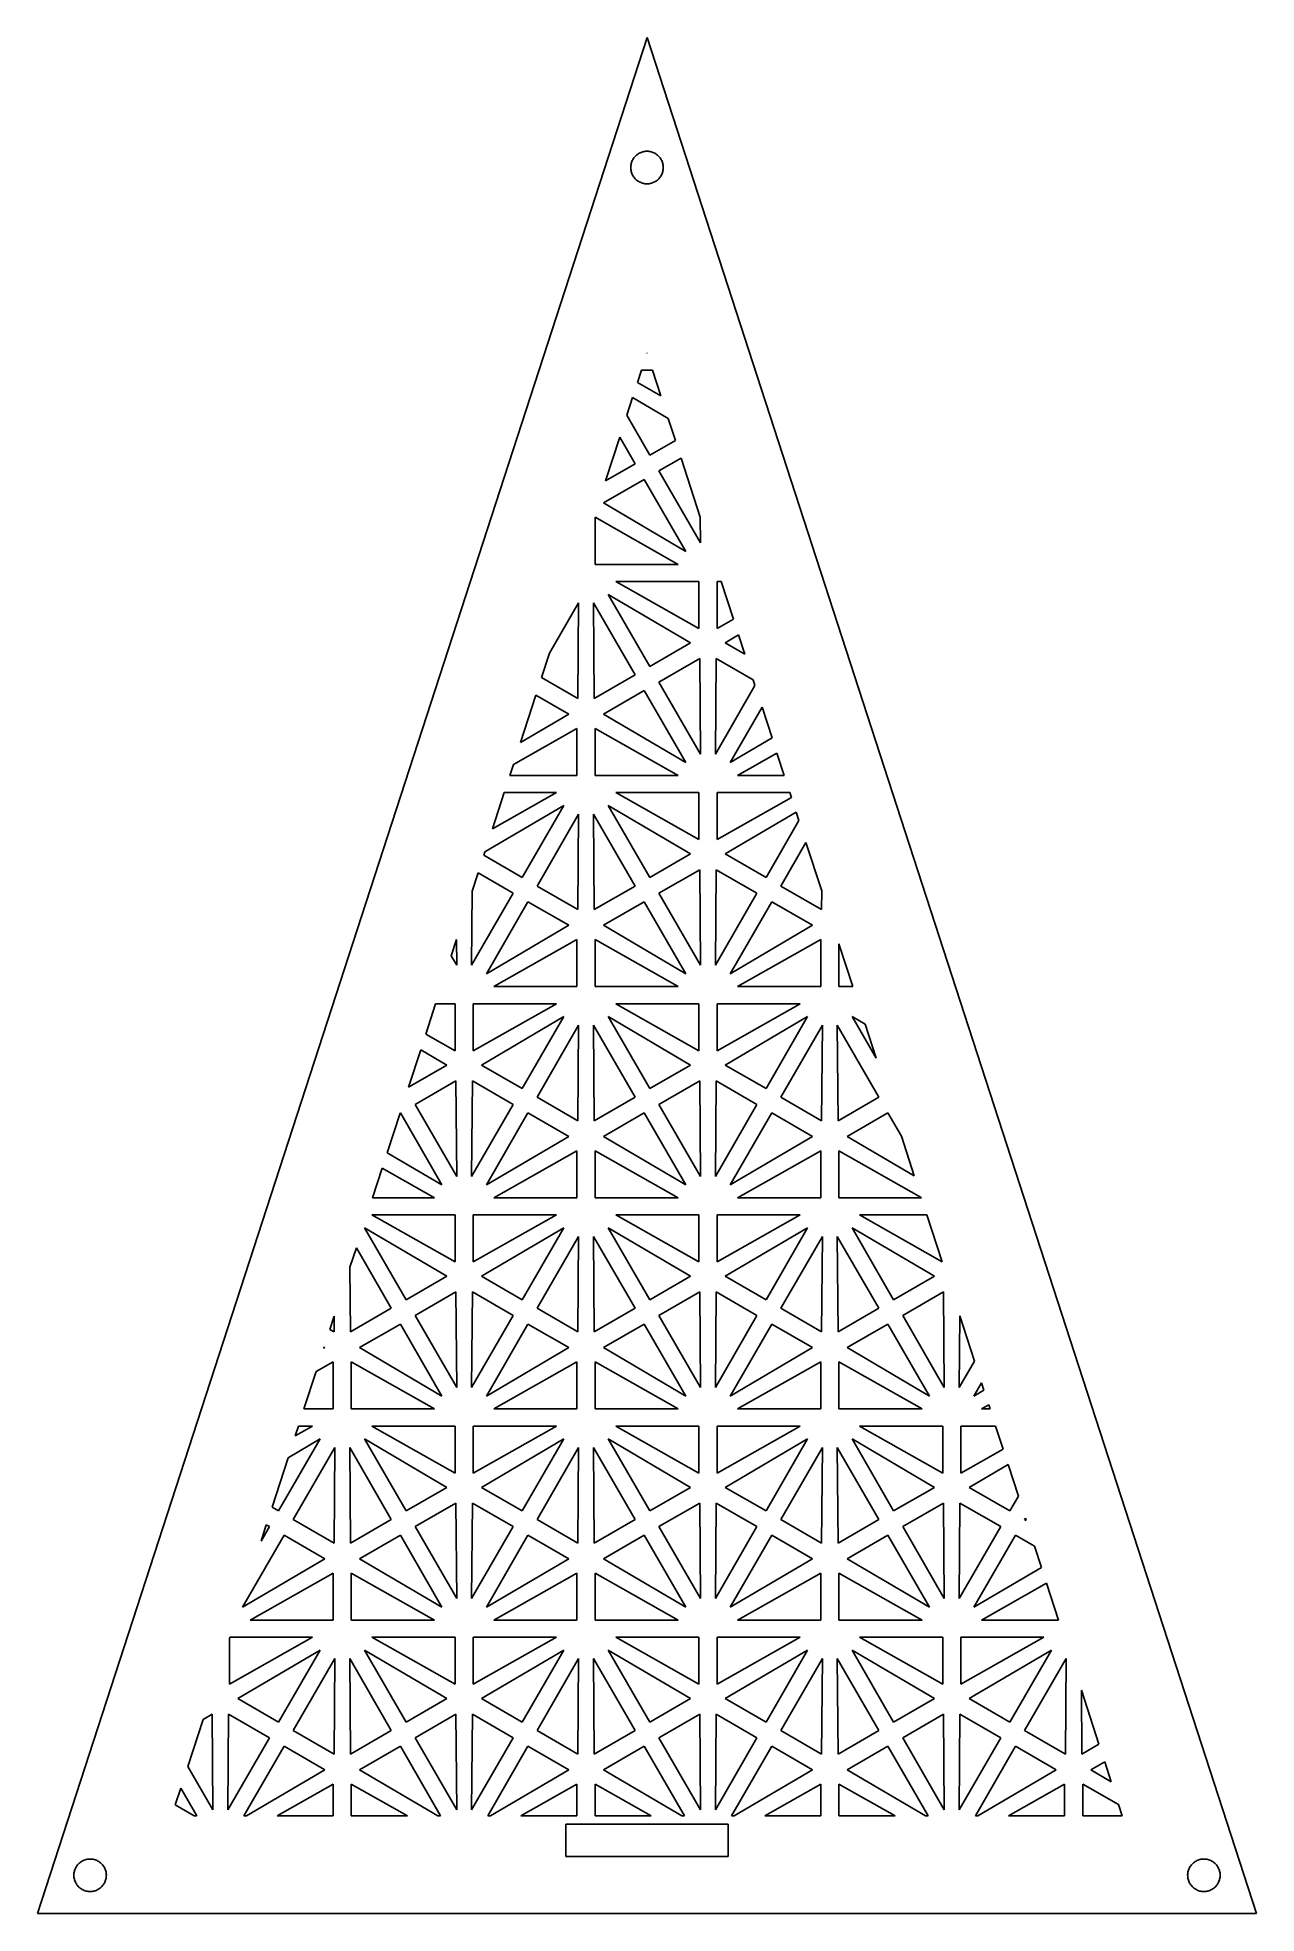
# Model space of a CAD drawing. Header units: metres. Extents: x -75 to 75, y 0 to 231.
import ezdxf

# ---------------------------------------------------------------- set-up
doc = ezdxf.new("R2010")
doc.units = ezdxf.units.M

msp = doc.modelspace()

# ---------------------------------------------------------------- linework, layer by layer
for p, q in [((0, 230.826), (-75, 0)), ((75, 0), (0, 230.826)), ((-2, 214.826), (-1.99605, 214.952)), ((-1.99605, 214.701), (-2, 214.826)), ((-1.99605, 214.952), (-1.98422, 215.077)), ((-1.98422, 214.576), (-1.99605, 214.701)), ((-1.98422, 215.077), (-1.96457, 215.201)), ((-1.96457, 215.201), (-1.93716, 215.324)), ((-1.93716, 215.324), (-1.9021, 215.444)), ((-1.9021, 215.444), (-1.85954, 215.562)), ((-1.85954, 215.562), (-1.80965, 215.678)), ((-1.80965, 215.678), (-1.75261, 215.79)), ((-1.75261, 215.79), (-1.68864, 215.898)), ((-1.68864, 215.898), (-1.61803, 216.002)), ((-1.61803, 216.002), (-1.54102, 216.101)), ((-1.54102, 216.101), (-1.45793, 216.195)), ((-1.45793, 216.195), (-1.36908, 216.284)), ((-1.36908, 216.284), (-1.27484, 216.367)), ((-1.27484, 216.367), (-1.17557, 216.444)), ((-1.17557, 216.444), (-1.07164, 216.515)), ((-1.07164, 216.515), (-0.963501, 216.579)), ((-0.963501, 216.579), (-0.851547, 216.636)), ((-0.851547, 216.636), (-0.736237, 216.686)), ((-0.736237, 216.686), (-0.618027, 216.728)), ((-0.618027, 216.728), (-0.497375, 216.763)), ((-0.497375, 216.763), (-0.374756, 216.791)), ((-0.374756, 216.791), (-0.250656, 216.81)), ((-0.250656, 216.81), (-0.12558, 216.822)), ((-0.12558, 216.822), (0, 216.826)), ((0, 216.826), (0.12558, 216.822)), ((0.12558, 216.822), (0.250656, 216.81)), ((0.250656, 216.81), (0.374756, 216.791)), ((0.374756, 216.791), (0.497375, 216.763)), ((0.497375, 216.763), (0.618027, 216.728)), ((0.618027, 216.728), (0.736237, 216.686)), ((0.736237, 216.686), (0.851547, 216.636)), ((0.851547, 216.636), (0.963501, 216.579)), ((0.963501, 216.579), (1.07164, 216.515)), ((1.07164, 216.515), (1.17557, 216.444)), ((1.17557, 216.444), (1.27484, 216.367)), ((1.27484, 216.367), (1.36908, 216.284)), ((1.36908, 216.284), (1.45793, 216.195)), ((1.45793, 216.195), (1.54102, 216.101)), ((1.54102, 216.101), (1.61803, 216.002)), ((1.61803, 216.002), (1.68864, 215.898)), ((1.68864, 215.898), (1.75261, 215.79)), ((1.75261, 215.79), (1.80965, 215.678)), ((1.80965, 215.678), (1.85954, 215.562)), ((1.85954, 215.562), (1.9021, 215.444)), ((1.9021, 215.444), (1.93716, 215.324)), ((1.93716, 215.324), (1.96457, 215.201)), ((1.96457, 215.201), (1.98422, 215.077)), ((1.98422, 215.077), (1.99605, 214.952)), ((1.99605, 214.701), (1.98422, 214.576)), ((1.99605, 214.952), (2, 214.826)), ((2, 214.826), (1.99605, 214.701)), ((-1.96457, 214.451), (-1.98422, 214.576)), ((-1.93716, 214.329), (-1.96457, 214.451)), ((-1.9021, 214.208), (-1.93716, 214.329)), ((-1.85954, 214.09), (-1.9021, 214.208)), ((-1.80965, 213.975), (-1.85954, 214.09)), ((-1.75261, 213.863), (-1.80965, 213.975)), ((-1.68864, 213.755), (-1.75261, 213.863)), ((-1.61803, 213.651), (-1.68864, 213.755)), ((-1.54102, 213.551), (-1.61803, 213.651)), ((-1.45793, 213.457), (-1.54102, 213.551)), ((-1.36908, 213.368), (-1.45793, 213.457)), ((-1.27484, 213.285), (-1.36908, 213.368)), ((-1.17557, 213.208), (-1.27484, 213.285)), ((-1.07164, 213.138), (-1.17557, 213.208)), ((-0.963501, 213.074), (-1.07164, 213.138)), ((-0.851547, 213.017), (-0.963501, 213.074)), ((-0.736237, 212.967), (-0.851547, 213.017)), ((-0.618027, 212.924), (-0.736237, 212.967)), ((-0.497375, 212.889), (-0.618027, 212.924)), ((-0.374756, 212.862), (-0.497375, 212.889)), ((-0.250656, 212.842), (-0.374756, 212.862)), ((-0.12558, 212.83), (-0.250656, 212.842)), ((0, 212.826), (-0.12558, 212.83)), ((0.12558, 212.83), (0, 212.826)), ((0.250656, 212.842), (0.12558, 212.83)), ((0.374756, 212.862), (0.250656, 212.842)), ((0.497375, 212.889), (0.374756, 212.862)), ((0.618027, 212.924), (0.497375, 212.889)), ((0.736237, 212.967), (0.618027, 212.924)), ((0.851547, 213.017), (0.736237, 212.967)), ((0.963501, 213.074), (0.851547, 213.017)), ((1.07164, 213.138), (0.963501, 213.074)), ((1.17557, 213.208), (1.07164, 213.138)), ((1.27484, 213.285), (1.17557, 213.208)), ((1.36908, 213.368), (1.27484, 213.285)), ((1.45793, 213.457), (1.36908, 213.368)), ((1.54102, 213.551), (1.45793, 213.457)), ((1.61803, 213.651), (1.54102, 213.551)), ((1.68864, 213.755), (1.61803, 213.651)), ((1.75261, 213.863), (1.68864, 213.755)), ((1.80965, 213.975), (1.75261, 213.863)), ((1.85954, 214.09), (1.80965, 213.975)), ((1.9021, 214.208), (1.85954, 214.09)), ((1.93716, 214.329), (1.9021, 214.208)), ((1.96457, 214.451), (1.93716, 214.329)), ((1.98422, 214.576), (1.96457, 214.451)), ((-0.003677, 191.982), (0, 191.993)), ((0.003677, 191.982), (-0.003677, 191.982)), ((0, 191.993), (0.003677, 191.982)), ((-1.17642, 188.373), (-0.685486, 189.884)), ((-0.685486, 189.884), (0.685486, 189.884)), ((0.685486, 189.884), (1.70724, 186.739)), ((1.70724, 186.739), (-1.17642, 188.373)), ((-2.48532, 184.344), (-1.77441, 186.532)), ((-1.77441, 186.532), (2.61302, 183.951)), ((0.349731, 179.433), (-2.48532, 184.344)), ((2.61302, 183.951), (3.49164, 181.247)), ((-5.10414, 176.285), (-3.35754, 181.66)), ((-3.35754, 181.66), (-1.46622, 178.384)), ((3.49164, 181.247), (0.349731, 179.433)), ((-1.46622, 178.384), (-5.10414, 176.285)), ((1.46622, 177.501), (4.19687, 179.077)), ((4.19687, 179.077), (6.55402, 171.822)), ((-5.36819, 173.554), (-0.349731, 176.452)), ((-0.349731, 176.452), (4.76349, 167.594)), ((6.5799, 168.644), (1.46622, 177.501)), ((4.76349, 167.594), (-5.36819, 173.554)), ((-6.38351, 166.001), (-6.38351, 171.795)), ((-6.38351, 171.795), (3.84338, 166.001)), ((6.55402, 171.822), (6.5799, 168.644)), ((3.84338, 166.001), (-6.38351, 166.001)), ((-3.84338, 163.903), (6.38351, 163.903)), ((6.38351, 158.109), (-3.84338, 163.903)), ((6.38351, 163.903), (6.38351, 158.109)), ((8.61649, 163.903), (9.12718, 163.903)), ((8.61649, 158.109), (8.61649, 163.903)), ((9.12718, 163.903), (10.6377, 159.254)), ((-4.76349, 162.31), (5.36819, 156.35)), ((0.349731, 153.453), (-4.76349, 162.31)), ((-12.0016, 155.056), (-8.41965, 161.26)), ((-8.41965, 161.26), (-8.51532, 149.507)), ((-6.5799, 161.26), (-1.46622, 152.403)), ((-6.48422, 149.507), (-6.5799, 161.26)), ((10.6377, 159.254), (8.61649, 158.109)), ((9.63135, 156.35), (11.2684, 157.313)), ((11.2684, 157.313), (12.0316, 154.964)), ((-12.9693, 152.078), (-12.0016, 155.056)), ((5.36819, 156.35), (0.349731, 153.453)), ((12.0316, 154.964), (9.63135, 156.35)), ((-1.46622, 152.403), (-6.48422, 149.507)), ((1.46622, 151.52), (6.48422, 154.416)), ((6.48422, 154.416), (6.5799, 142.663)), ((8.41965, 142.663), (8.51532, 154.416)), ((8.51532, 154.416), (13.0623, 151.792)), ((-8.51532, 149.507), (-12.9693, 152.078)), ((-5.36819, 147.574), (-0.349731, 150.471)), ((-0.349731, 150.471), (4.76349, 141.613)), ((6.5799, 142.663), (1.46622, 151.52)), ((13.2885, 151.096), (8.41965, 142.663)), ((13.0623, 151.792), (13.2885, 151.096)), ((-15.5675, 144.082), (-13.6745, 149.908)), ((-13.6745, 149.908), (-9.63135, 147.574)), ((10.2365, 141.613), (14.1609, 148.411)), ((14.1609, 148.411), (15.3854, 144.642)), ((-16.4457, 141.379), (-8.61649, 145.814)), ((-9.63135, 147.574), (-15.5675, 144.082)), ((-8.61649, 145.814), (-8.61649, 140.02)), ((-6.38351, 140.02), (-6.38351, 145.814)), ((-6.38351, 145.814), (3.84338, 140.02)), ((4.76349, 141.613), (-5.36819, 147.574)), ((15.3854, 144.642), (10.2365, 141.613)), ((-16.8871, 140.02), (-16.4457, 141.379)), ((11.1566, 140.02), (15.9962, 142.762)), ((15.9962, 142.762), (16.8871, 140.02)), ((-8.61649, 140.02), (-16.8871, 140.02)), ((3.84338, 140.02), (-6.38351, 140.02)), ((16.8871, 140.02), (11.1566, 140.02)), ((-19.9413, 130.62), (-10.2365, 136.329)), ((-11.1566, 137.922), (-19.0155, 133.47)), ((-19.0155, 133.47), (-17.5689, 137.922)), ((-17.5689, 137.922), (-11.1566, 137.922)), ((-10.2365, 136.329), (-15.3502, 127.472)), ((-4.76349, 136.329), (5.36819, 130.369)), ((0.349731, 127.472), (-4.76349, 136.329)), ((-3.84338, 137.922), (6.38351, 137.922)), ((6.38351, 132.128), (-3.84338, 137.922)), ((6.38351, 137.922), (6.38351, 132.128)), ((8.61649, 137.922), (17.5689, 137.922)), ((8.61649, 132.128), (8.61649, 137.922)), ((17.767, 137.312), (8.61649, 132.128)), ((17.5689, 137.922), (17.767, 137.312)), ((-13.5333, 126.423), (-8.41965, 135.279)), ((-8.41965, 135.279), (-8.51532, 123.526)), ((-6.5799, 135.279), (-1.46622, 126.423)), ((-6.48422, 123.526), (-6.5799, 135.279)), ((9.63135, 130.369), (18.3556, 135.501)), ((18.6904, 134.47), (14.6498, 127.472)), ((18.3556, 135.501), (18.6904, 134.47)), ((16.4667, 126.423), (19.5629, 131.785)), ((19.5629, 131.785), (21.5033, 125.813)), ((-20.0776, 130.201), (-19.9413, 130.62)), ((-15.3502, 127.472), (-20.0776, 130.201)), ((5.36819, 130.369), (0.349731, 127.472)), ((14.6498, 127.472), (9.63135, 130.369)), ((-21.5061, 125.804), (-20.7829, 128.03)), ((-20.7829, 128.03), (-16.4667, 125.539)), ((1.46622, 125.539), (6.48422, 128.435)), ((6.48422, 128.435), (6.5799, 116.682)), ((8.41965, 116.682), (8.51532, 128.435)), ((8.51532, 128.435), (13.5333, 125.539)), ((-21.5804, 116.682), (-21.5061, 125.804)), ((-16.4667, 125.539), (-21.5804, 116.682)), ((-8.51532, 123.526), (-13.5333, 126.423)), ((-1.46622, 126.423), (-6.48422, 123.526)), ((6.5799, 116.682), (1.46622, 125.539)), ((13.5333, 125.539), (8.41965, 116.682)), ((21.4847, 123.526), (16.4667, 126.423)), ((21.5033, 125.813), (21.4847, 123.526)), ((-19.7635, 115.633), (-14.6498, 124.49)), ((-14.6498, 124.49), (-9.63135, 121.593)), ((-5.36819, 121.593), (-0.349731, 124.49)), ((-0.349731, 124.49), (4.76349, 115.633)), ((10.2365, 115.633), (15.3502, 124.49)), ((15.3502, 124.49), (20.3687, 121.593)), ((-9.63135, 121.593), (-19.7635, 115.633)), ((4.76349, 115.633), (-5.36819, 121.593)), ((20.3687, 121.593), (10.2365, 115.633)), ((-24.092, 117.846), (-23.4458, 119.835)), ((-23.4201, 116.682), (-24.092, 117.846)), ((-23.4458, 119.835), (-23.4201, 116.682)), ((-18.8434, 114.04), (-8.61649, 119.834)), ((-8.61649, 119.834), (-8.61649, 114.04)), ((-6.38351, 114.04), (-6.38351, 119.834)), ((-6.38351, 119.834), (3.84338, 114.04)), ((11.1566, 114.04), (21.3835, 119.834)), ((21.3835, 119.834), (21.3835, 114.04)), ((23.6165, 114.04), (23.6165, 119.309)), ((23.6165, 119.309), (25.3287, 114.04)), ((-8.61649, 114.04), (-18.8434, 114.04)), ((3.84338, 114.04), (-6.38351, 114.04)), ((21.3835, 114.04), (11.1566, 114.04)), ((25.3287, 114.04), (23.6165, 114.04)), ((-27.2283, 108.194), (-26.0105, 111.941)), ((-26.0105, 111.941), (-23.6165, 111.941)), ((-23.6165, 111.941), (-23.6165, 106.147)), ((-21.3835, 111.941), (-11.1566, 111.941)), ((-11.1566, 111.941), (-21.3835, 106.147)), ((-21.3835, 106.147), (-21.3835, 111.941)), ((-3.84338, 111.941), (6.38351, 111.941)), ((6.38351, 106.147), (-3.84338, 111.941)), ((6.38351, 111.941), (6.38351, 106.147)), ((8.61649, 111.941), (18.8434, 111.941)), ((18.8434, 111.941), (8.61649, 106.147)), ((8.61649, 106.147), (8.61649, 111.941)), ((-20.3687, 104.388), (-10.2365, 110.348)), ((-10.2365, 110.348), (-15.3502, 101.491)), ((-13.5333, 100.442), (-8.41965, 109.299)), ((-8.41965, 109.299), (-8.51532, 97.5455)), ((-6.5799, 109.299), (-1.46622, 100.442)), ((-6.48422, 97.5455), (-6.5799, 109.299)), ((-4.76349, 110.348), (5.36819, 104.388)), ((0.349731, 101.491), (-4.76349, 110.348)), ((9.63135, 104.388), (19.7635, 110.348)), ((19.7635, 110.348), (14.6498, 101.491)), ((16.4667, 100.442), (21.5804, 109.299)), ((21.5804, 109.299), (21.4847, 97.5455)), ((23.4201, 109.299), (28.5338, 100.442)), ((23.5158, 97.5455), (23.4201, 109.299)), ((25.2365, 110.348), (26.8334, 109.409)), ((28.1911, 105.23), (25.2365, 110.348)), ((26.8334, 109.409), (28.1911, 105.23)), ((-29.3497, 101.664), (-27.8496, 106.281)), ((-27.8496, 106.281), (-24.6318, 104.388)), ((-23.6165, 106.147), (-27.2283, 108.194)), ((-24.6318, 104.388), (-29.3497, 101.664)), ((-15.3502, 101.491), (-20.3687, 104.388)), ((5.36819, 104.388), (0.349731, 101.491)), ((14.6498, 101.491), (9.63135, 104.388)), ((-28.5338, 99.5583), (-23.5158, 102.455)), ((-23.5158, 102.455), (-23.4201, 90.7014)), ((-21.5804, 90.7014), (-21.4847, 102.455)), ((-21.4847, 102.455), (-16.4667, 99.5583)), ((1.46622, 99.5583), (6.48422, 102.455)), ((6.48422, 102.455), (6.5799, 90.7014)), ((8.41965, 90.7014), (8.51532, 102.455)), ((8.51532, 102.455), (13.5333, 99.5583)), ((-23.4201, 90.7014), (-28.5338, 99.5583)), ((-16.4667, 99.5583), (-21.5804, 90.7014)), ((-8.51532, 97.5455), (-13.5333, 100.442)), ((-1.46622, 100.442), (-6.48422, 97.5455)), ((6.5799, 90.7014), (1.46622, 99.5583)), ((13.5333, 99.5583), (8.41965, 90.7014)), ((21.4847, 97.5455), (16.4667, 100.442)), ((28.5338, 100.442), (23.5158, 97.5455)), ((-31.9665, 93.6108), (-30.3807, 98.4912)), ((-30.3807, 98.4912), (-30.3497, 98.5091)), ((-30.3497, 98.5091), (-25.2365, 89.6518)), ((-19.7635, 89.6518), (-14.6498, 98.5091)), ((-14.6498, 98.5091), (-9.63135, 95.6119)), ((-5.36819, 95.6119), (-0.349731, 98.5091)), ((-0.349731, 98.5091), (4.76349, 89.6518)), ((10.2365, 89.6518), (15.3502, 98.5091)), ((15.3502, 98.5091), (20.3687, 95.6119)), ((24.6318, 95.6119), (29.6503, 98.5091)), ((29.6503, 98.5091), (31.3079, 95.6377)), ((-9.63135, 95.6119), (-19.7635, 89.6518)), ((4.76349, 89.6518), (-5.36819, 95.6119)), ((20.3687, 95.6119), (10.2365, 89.6518)), ((32.8958, 90.7505), (24.6318, 95.6119)), ((31.3079, 95.6377), (32.8958, 90.7505)), ((-25.2365, 89.6518), (-31.9665, 93.6108)), ((-18.8434, 88.0588), (-8.61649, 93.8527)), ((-8.61649, 93.8527), (-8.61649, 88.0588)), ((-6.38351, 88.0588), (-6.38351, 93.8527)), ((-6.38351, 93.8527), (3.84338, 88.0588)), ((11.1566, 88.0588), (21.3835, 93.8527)), ((21.3835, 93.8527), (21.3835, 88.0588)), ((23.6165, 88.0588), (23.6165, 93.8527)), ((23.6165, 93.8527), (33.754, 88.1094)), ((-33.7704, 88.0588), (-32.5868, 91.7017)), ((-32.5868, 91.7017), (-26.1566, 88.0588)), ((-26.1566, 88.0588), (-33.7704, 88.0588)), ((-8.61649, 88.0588), (-18.8434, 88.0588)), ((3.84338, 88.0588), (-6.38351, 88.0588)), ((21.3835, 88.0588), (11.1566, 88.0588)), ((33.7704, 88.0588), (23.6165, 88.0588)), ((33.754, 88.1094), (33.7704, 88.0588)), ((-33.8434, 85.9604), (-23.6165, 85.9604)), ((-23.6165, 80.1665), (-33.8434, 85.9604)), ((-23.6165, 85.9604), (-23.6165, 80.1665)), ((-21.3835, 85.9604), (-11.1566, 85.9604)), ((-11.1566, 85.9604), (-21.3835, 80.1665)), ((-21.3835, 80.1665), (-21.3835, 85.9604)), ((-3.84338, 85.9604), (6.38351, 85.9604)), ((6.38351, 80.1665), (-3.84338, 85.9604)), ((6.38351, 85.9604), (6.38351, 80.1665)), ((8.61649, 85.9604), (18.8434, 85.9604)), ((18.8434, 85.9604), (8.61649, 80.1665)), ((8.61649, 80.1665), (8.61649, 85.9604)), ((26.1566, 85.9604), (34.4522, 85.9604)), ((36.3238, 80.2003), (26.1566, 85.9604)), ((34.4522, 85.9604), (36.3238, 80.2003)), ((-34.7635, 84.3674), (-24.6318, 78.4073)), ((-29.6503, 75.5101), (-34.7635, 84.3674)), ((-20.3687, 78.4073), (-10.2365, 84.3674)), ((-10.2365, 84.3674), (-15.3502, 75.5101)), ((-13.5333, 74.4609), (-8.41965, 83.3177)), ((-8.41965, 83.3177), (-8.51532, 71.5646)), ((-6.5799, 83.3177), (-1.46622, 74.4609)), ((-6.48422, 71.5646), (-6.5799, 83.3177)), ((-4.76349, 84.3674), (5.36819, 78.4073)), ((0.349731, 75.5101), (-4.76349, 84.3674)), ((9.63135, 78.4073), (19.7635, 84.3674)), ((19.7635, 84.3674), (14.6498, 75.5101)), ((16.4667, 74.4609), (21.5804, 83.3177)), ((21.5804, 83.3177), (21.4847, 71.5646)), ((23.4201, 83.3177), (28.5338, 74.4609)), ((23.5158, 71.5646), (23.4201, 83.3177)), ((25.2365, 84.3674), (35.3682, 78.4073)), ((30.3497, 75.5101), (25.2365, 84.3674)), ((-36.5489, 79.5076), (-35.7679, 81.9113)), ((-35.7679, 81.9113), (-31.4662, 74.4609)), ((-36.4842, 71.5646), (-36.5489, 79.5076)), ((-24.6318, 78.4073), (-29.6503, 75.5101)), ((-28.5338, 73.5774), (-23.5158, 76.4737)), ((-23.5158, 76.4737), (-23.4201, 64.7206)), ((-21.5804, 64.7206), (-21.4847, 76.4737)), ((-21.4847, 76.4737), (-16.4667, 73.5774)), ((-15.3502, 75.5101), (-20.3687, 78.4073)), ((5.36819, 78.4073), (0.349731, 75.5101)), ((1.46622, 73.5774), (6.48422, 76.4737)), ((6.48422, 76.4737), (6.5799, 64.7206)), ((8.41965, 64.7206), (8.51532, 76.4737)), ((8.51532, 76.4737), (13.5333, 73.5774)), ((14.6498, 75.5101), (9.63135, 78.4073)), ((35.3682, 78.4073), (30.3497, 75.5101)), ((31.4662, 73.5774), (36.4842, 76.4737)), ((36.4842, 76.4737), (36.5799, 64.7206)), ((-31.4662, 74.4609), (-36.4842, 71.5646)), ((-8.51532, 71.5646), (-13.5333, 74.4609)), ((-1.46622, 74.4609), (-6.48422, 71.5646)), ((21.4847, 71.5646), (16.4667, 74.4609)), ((28.5338, 74.4609), (23.5158, 71.5646)), ((-39.0327, 71.8632), (-38.4995, 73.5041)), ((-38.5153, 71.5646), (-39.0327, 71.8632)), ((-38.4995, 73.5041), (-38.5153, 71.5646)), ((-35.3682, 69.631), (-30.3497, 72.5282)), ((-30.3497, 72.5282), (-25.2365, 63.671)), ((-23.4201, 64.7206), (-28.5338, 73.5774)), ((-16.4667, 73.5774), (-21.5804, 64.7206)), ((-19.7635, 63.671), (-14.6498, 72.5282)), ((-14.6498, 72.5282), (-9.63135, 69.631)), ((-5.36819, 69.631), (-0.349731, 72.5282)), ((-0.349731, 72.5282), (4.76349, 63.671)), ((6.5799, 64.7206), (1.46622, 73.5774)), ((13.5333, 73.5774), (8.41965, 64.7206)), ((10.2365, 63.671), (15.3502, 72.5282)), ((15.3502, 72.5282), (20.3687, 69.631)), ((24.6318, 69.631), (29.6503, 72.5282)), ((29.6503, 72.5282), (34.7635, 63.671)), ((36.5799, 64.7206), (31.4662, 73.5774)), ((38.4196, 64.7206), (38.4913, 73.5293)), ((38.4913, 73.5293), (40.297, 67.9721)), ((-39.7879, 69.539), (-39.738, 69.6926)), ((-39.6313, 69.631), (-39.7879, 69.539)), ((-39.738, 69.6926), (-39.6313, 69.631)), ((-25.2365, 63.671), (-35.3682, 69.631)), ((-9.63135, 69.631), (-19.7635, 63.671)), ((4.76349, 63.671), (-5.36819, 69.631)), ((20.3687, 69.631), (10.2365, 63.671)), ((34.7635, 63.671), (24.6318, 69.631)), ((-40.716, 66.6824), (-38.6165, 67.8719)), ((-38.6165, 67.8719), (-38.6165, 62.0779)), ((-36.3835, 62.0779), (-36.3835, 67.8719)), ((-36.3835, 67.8719), (-26.1566, 62.0779)), ((-18.8434, 62.0779), (-8.61649, 67.8719)), ((-8.61649, 67.8719), (-8.61649, 62.0779)), ((-6.38351, 62.0779), (-6.38351, 67.8719)), ((-6.38351, 67.8719), (3.84338, 62.0779)), ((11.1566, 62.0779), (21.3835, 67.8719)), ((21.3835, 67.8719), (21.3835, 62.0779)), ((23.6165, 62.0779), (23.6165, 67.8719)), ((23.6165, 67.8719), (33.8434, 62.0779)), ((40.297, 67.9721), (38.4196, 64.7206)), ((-42.2121, 62.0779), (-40.716, 66.6824)), ((40.2365, 63.671), (41.1694, 65.2869)), ((41.1694, 65.2869), (41.4606, 64.391)), ((41.4606, 64.391), (40.2365, 63.671)), ((41.1566, 62.0779), (42.048, 62.5829)), ((42.048, 62.5829), (42.2121, 62.0779)), ((-38.6165, 62.0779), (-42.2121, 62.0779)), ((-26.1566, 62.0779), (-36.3835, 62.0779)), ((-8.61649, 62.0779), (-18.8434, 62.0779)), ((3.84338, 62.0779), (-6.38351, 62.0779)), ((21.3835, 62.0779), (11.1566, 62.0779)), ((33.8434, 62.0779), (23.6165, 62.0779)), ((42.2121, 62.0779), (41.1566, 62.0779)), ((-40.2365, 58.3865), (-45.3502, 49.5293)), ((-44.1617, 56.0776), (-40.2365, 58.3865)), ((-41.1566, 59.9796), (-43.2859, 58.7733)), ((-43.2859, 58.7733), (-42.8939, 59.9796)), ((-42.8939, 59.9796), (-41.1566, 59.9796)), ((-34.7635, 58.3865), (-24.6318, 52.4265)), ((-29.6503, 49.5293), (-34.7635, 58.3865)), ((-33.8434, 59.9796), (-23.6165, 59.9796)), ((-23.6165, 54.1856), (-33.8434, 59.9796)), ((-23.6165, 59.9796), (-23.6165, 54.1856)), ((-21.3835, 59.9796), (-11.1566, 59.9796)), ((-11.1566, 59.9796), (-21.3835, 54.1856)), ((-21.3835, 54.1856), (-21.3835, 59.9796)), ((-20.3687, 52.4265), (-10.2365, 58.3865)), ((-10.2365, 58.3865), (-15.3502, 49.5293)), ((-4.76349, 58.3865), (5.36819, 52.4265)), ((0.349731, 49.5293), (-4.76349, 58.3865)), ((-3.84338, 59.9796), (6.38351, 59.9796)), ((6.38351, 54.1856), (-3.84338, 59.9796)), ((6.38351, 59.9796), (6.38351, 54.1856)), ((8.61649, 59.9796), (18.8434, 59.9796)), ((18.8434, 59.9796), (8.61649, 54.1856)), ((8.61649, 54.1856), (8.61649, 59.9796)), ((9.63135, 52.4265), (19.7635, 58.3865)), ((19.7635, 58.3865), (14.6498, 49.5293)), ((25.2365, 58.3865), (35.3682, 52.4265)), ((30.3497, 49.5293), (25.2365, 58.3865)), ((26.1566, 59.9796), (36.3835, 59.9796)), ((36.3835, 54.1856), (26.1566, 59.9796)), ((36.3835, 59.9796), (36.3835, 54.1856)), ((38.6165, 59.9796), (42.8939, 59.9796)), ((38.6165, 54.1856), (38.6165, 59.9796)), ((42.8939, 59.9796), (43.8188, 57.1329)), ((-46.1411, 49.9858), (-44.1617, 56.0776)), ((-43.5333, 48.4801), (-38.4196, 57.3369)), ((-38.4196, 57.3369), (-38.5153, 45.5838)), ((-36.5799, 57.3369), (-31.4662, 48.4801)), ((-36.4842, 45.5838), (-36.5799, 57.3369)), ((-13.5333, 48.4801), (-8.41965, 57.3369)), ((-8.41965, 57.3369), (-8.51532, 45.5838)), ((-6.5799, 57.3369), (-1.46622, 48.4801)), ((-6.48422, 45.5838), (-6.5799, 57.3369)), ((16.4667, 48.4801), (21.5804, 57.3369)), ((21.5804, 57.3369), (21.4847, 45.5838)), ((23.4201, 57.3369), (28.5338, 48.4801)), ((23.5158, 45.5838), (23.4201, 57.3369)), ((43.8188, 57.1329), (38.6165, 54.1856)), ((39.6313, 52.4265), (44.4308, 55.2496)), ((44.4308, 55.2496), (45.699, 51.3465)), ((-24.6318, 52.4265), (-29.6503, 49.5293)), ((-15.3502, 49.5293), (-20.3687, 52.4265)), ((5.36819, 52.4265), (0.349731, 49.5293)), ((14.6498, 49.5293), (9.63135, 52.4265)), ((35.3682, 52.4265), (30.3497, 49.5293)), ((44.6498, 49.5293), (39.6313, 52.4265)), ((45.699, 51.3465), (44.6498, 49.5293)), ((-45.3502, 49.5293), (-46.1411, 49.9858)), ((-38.5153, 45.5838), (-43.5333, 48.4801)), ((-31.4662, 48.4801), (-36.4842, 45.5838)), ((-28.5338, 47.5966), (-23.5158, 50.4929)), ((-23.5158, 50.4929), (-23.4201, 38.7398)), ((-21.5804, 38.7398), (-21.4847, 50.4929)), ((-21.4847, 50.4929), (-16.4667, 47.5966)), ((-8.51532, 45.5838), (-13.5333, 48.4801)), ((-1.46622, 48.4801), (-6.48422, 45.5838)), ((1.46622, 47.5966), (6.48422, 50.4929)), ((6.48422, 50.4929), (6.5799, 38.7398)), ((8.41965, 38.7398), (8.51532, 50.4929)), ((8.51532, 50.4929), (13.5333, 47.5966)), ((21.4847, 45.5838), (16.4667, 48.4801)), ((28.5338, 48.4801), (23.5158, 45.5838)), ((31.4662, 47.5966), (36.4842, 50.4929)), ((36.4842, 50.4929), (36.5799, 38.7398)), ((38.4196, 38.7398), (38.5153, 50.4929)), ((38.5153, 50.4929), (43.5333, 47.5966)), ((46.4667, 48.4801), (46.5714, 48.6614)), ((46.6681, 48.3638), (46.4667, 48.4801)), ((46.5714, 48.6614), (46.6681, 48.3638)), ((-49.7635, 37.6901), (-44.6498, 46.5474)), ((-47.4975, 45.8113), (-46.8462, 47.8156)), ((-46.4667, 47.5966), (-47.4975, 45.8113)), ((-46.8462, 47.8156), (-46.4667, 47.5966)), ((-44.6498, 46.5474), (-39.6313, 43.6502)), ((-35.3682, 43.6502), (-30.3497, 46.5474)), ((-30.3497, 46.5474), (-25.2365, 37.6901)), ((-23.4201, 38.7398), (-28.5338, 47.5966)), ((-16.4667, 47.5966), (-21.5804, 38.7398)), ((-19.7635, 37.6901), (-14.6498, 46.5474)), ((-14.6498, 46.5474), (-9.63135, 43.6502)), ((-5.36819, 43.6502), (-0.349731, 46.5474)), ((-0.349731, 46.5474), (4.76349, 37.6901)), ((6.5799, 38.7398), (1.46622, 47.5966)), ((13.5333, 47.5966), (8.41965, 38.7398)), ((10.2365, 37.6901), (15.3502, 46.5474)), ((15.3502, 46.5474), (20.3687, 43.6502)), ((24.6318, 43.6502), (29.6503, 46.5474)), ((29.6503, 46.5474), (34.7635, 37.6901)), ((36.5799, 38.7398), (31.4662, 47.5966)), ((43.5333, 47.5966), (38.4196, 38.7398)), ((40.2365, 37.6901), (45.3502, 46.5474)), ((45.3502, 46.5474), (47.6988, 45.1915)), ((47.6988, 45.1915), (48.5477, 42.579)), ((-39.6313, 43.6502), (-49.7635, 37.6901)), ((-48.8434, 36.0971), (-38.6165, 41.891)), ((-38.6165, 41.891), (-38.6165, 36.0971)), ((-36.3835, 36.0971), (-36.3835, 41.891)), ((-36.3835, 41.891), (-26.1566, 36.0971)), ((-25.2365, 37.6901), (-35.3682, 43.6502)), ((-9.63135, 43.6502), (-19.7635, 37.6901)), ((-18.8434, 36.0971), (-8.61649, 41.891)), ((-8.61649, 41.891), (-8.61649, 36.0971)), ((-6.38351, 36.0971), (-6.38351, 41.891)), ((-6.38351, 41.891), (3.84338, 36.0971)), ((4.76349, 37.6901), (-5.36819, 43.6502)), ((20.3687, 43.6502), (10.2365, 37.6901)), ((11.1566, 36.0971), (21.3835, 41.891)), ((21.3835, 41.891), (21.3835, 36.0971)), ((23.6165, 36.0971), (23.6165, 41.891)), ((23.6165, 41.891), (33.8434, 36.0971)), ((34.7635, 37.6901), (24.6318, 43.6502)), ((48.5477, 42.579), (40.2365, 37.6901)), ((41.1566, 36.0971), (49.1773, 40.6411)), ((49.1773, 40.6411), (50.6538, 36.0971)), ((-38.6165, 36.0971), (-48.8434, 36.0971)), ((-26.1566, 36.0971), (-36.3835, 36.0971)), ((-8.61649, 36.0971), (-18.8434, 36.0971)), ((3.84338, 36.0971), (-6.38351, 36.0971)), ((21.3835, 36.0971), (11.1566, 36.0971)), ((33.8434, 36.0971), (23.6165, 36.0971)), ((50.6538, 36.0971), (41.1566, 36.0971)), ((-51.3835, 33.8512), (-51.3356, 33.9987)), ((-41.1566, 33.9987), (-51.3835, 28.2048)), ((-51.3835, 28.2048), (-51.3835, 33.8512)), ((-51.3356, 33.9987), (-41.1566, 33.9987)), ((-50.3687, 26.4456), (-40.2365, 32.4057)), ((-40.2365, 32.4057), (-45.3502, 23.5484)), ((-34.7635, 32.4057), (-24.6318, 26.4456)), ((-29.6503, 23.5484), (-34.7635, 32.4057)), ((-33.8434, 33.9987), (-23.6165, 33.9987)), ((-23.6165, 28.2048), (-33.8434, 33.9987)), ((-23.6165, 33.9987), (-23.6165, 28.2048)), ((-21.3835, 33.9987), (-11.1566, 33.9987)), ((-11.1566, 33.9987), (-21.3835, 28.2048)), ((-21.3835, 28.2048), (-21.3835, 33.9987)), ((-20.3687, 26.4456), (-10.2365, 32.4057)), ((-10.2365, 32.4057), (-15.3502, 23.5484)), ((-4.76349, 32.4057), (5.36819, 26.4456)), ((0.349731, 23.5484), (-4.76349, 32.4057)), ((-3.84338, 33.9987), (6.38351, 33.9987)), ((6.38351, 28.2048), (-3.84338, 33.9987)), ((6.38351, 33.9987), (6.38351, 28.2048)), ((8.61649, 33.9987), (18.8434, 33.9987)), ((18.8434, 33.9987), (8.61649, 28.2048)), ((8.61649, 28.2048), (8.61649, 33.9987)), ((9.63135, 26.4456), (19.7635, 32.4057)), ((19.7635, 32.4057), (14.6498, 23.5484)), ((25.2365, 32.4057), (35.3682, 26.4456)), ((30.3497, 23.5484), (25.2365, 32.4057)), ((26.1566, 33.9987), (36.3835, 33.9987)), ((36.3835, 28.2048), (26.1566, 33.9987)), ((36.3835, 33.9987), (36.3835, 28.2048)), ((38.6165, 33.9987), (48.8434, 33.9987)), ((48.8434, 33.9987), (38.6165, 28.2048)), ((38.6165, 28.2048), (38.6165, 33.9987)), ((39.6313, 26.4456), (49.7635, 32.4057)), ((49.7635, 32.4057), (44.6498, 23.5484)), ((-43.5333, 22.4992), (-38.4196, 31.356)), ((-38.4196, 31.356), (-38.5153, 19.603)), ((-36.5799, 31.356), (-31.4662, 22.4992)), ((-36.4842, 19.603), (-36.5799, 31.356)), ((-13.5333, 22.4992), (-8.41965, 31.356)), ((-8.41965, 31.356), (-8.51532, 19.603)), ((-6.5799, 31.356), (-1.46622, 22.4992)), ((-6.48422, 19.603), (-6.5799, 31.356)), ((16.4667, 22.4992), (21.5804, 31.356)), ((21.5804, 31.356), (21.4847, 19.603)), ((23.4201, 31.356), (28.5338, 22.4992)), ((23.5158, 19.603), (23.4201, 31.356)), ((46.4667, 22.4992), (51.5804, 31.356)), ((51.5804, 31.356), (51.4847, 19.603)), ((-45.3502, 23.5484), (-50.3687, 26.4456)), ((-24.6318, 26.4456), (-29.6503, 23.5484)), ((-15.3502, 23.5484), (-20.3687, 26.4456)), ((5.36819, 26.4456), (0.349731, 23.5484)), ((14.6498, 23.5484), (9.63135, 26.4456)), ((35.3682, 26.4456), (30.3497, 23.5484)), ((44.6498, 23.5484), (39.6313, 26.4456)), ((53.4516, 27.4863), (55.6187, 20.8167)), ((53.5158, 19.603), (53.4516, 27.4863)), ((-56.5023, 18.0972), (-54.6263, 23.8711)), ((-54.6263, 23.8711), (-53.5158, 24.512)), ((-53.5158, 24.512), (-53.4201, 12.7589)), ((-51.5804, 12.7589), (-51.4847, 24.512)), ((-51.4847, 24.512), (-46.4667, 21.6158)), ((-28.5338, 21.6158), (-23.5158, 24.512)), ((-23.5158, 24.512), (-23.4201, 12.7589)), ((-21.5804, 12.7589), (-21.4847, 24.512)), ((-21.4847, 24.512), (-16.4667, 21.6158)), ((1.46622, 21.6158), (6.48422, 24.512)), ((6.48422, 24.512), (6.5799, 12.7589)), ((8.41965, 12.7589), (8.51532, 24.512)), ((8.51532, 24.512), (13.5333, 21.6158)), ((31.4662, 21.6158), (36.4842, 24.512)), ((36.4842, 24.512), (36.5799, 12.7589)), ((38.4196, 12.7589), (38.5153, 24.512)), ((38.5153, 24.512), (43.5333, 21.6158)), ((-46.4667, 21.6158), (-51.5804, 12.7589)), ((-38.5153, 19.603), (-43.5333, 22.4992)), ((-31.4662, 22.4992), (-36.4842, 19.603)), ((-23.4201, 12.7589), (-28.5338, 21.6158)), ((-16.4667, 21.6158), (-21.5804, 12.7589)), ((-8.51532, 19.603), (-13.5333, 22.4992)), ((-1.46622, 22.4992), (-6.48422, 19.603)), ((6.5799, 12.7589), (1.46622, 21.6158)), ((13.5333, 21.6158), (8.41965, 12.7589)), ((21.4847, 19.603), (16.4667, 22.4992)), ((28.5338, 22.4992), (23.5158, 19.603)), ((36.5799, 12.7589), (31.4662, 21.6158)), ((43.5333, 21.6158), (38.4196, 12.7589)), ((51.4847, 19.603), (46.4667, 22.4992)), ((55.6187, 20.8167), (53.5158, 19.603)), ((-49.5956, 12), (-44.6498, 20.5666)), ((-44.6498, 20.5666), (-39.6313, 17.6694)), ((-35.3682, 17.6694), (-30.3497, 20.5666)), ((-30.3497, 20.5666), (-25.4043, 12)), ((-19.5956, 12), (-14.6498, 20.5666)), ((-14.6498, 20.5666), (-9.63135, 17.6694)), ((-5.36819, 17.6694), (-0.349731, 20.5666)), ((-0.349731, 20.5666), (4.59566, 12)), ((10.4044, 12), (15.3502, 20.5666)), ((15.3502, 20.5666), (20.3687, 17.6694)), ((24.6318, 17.6694), (29.6503, 20.5666)), ((29.6503, 20.5666), (34.5957, 12)), ((40.4044, 12), (45.3502, 20.5666)), ((45.3502, 20.5666), (50.3687, 17.6694)), ((54.6318, 17.6694), (56.3239, 18.6462)), ((56.3239, 18.6462), (57.1162, 16.2079)), ((-53.4201, 12.7589), (-56.5023, 18.0972)), ((-39.6313, 17.6694), (-49.2693, 12)), ((-25.7307, 12), (-35.3682, 17.6694)), ((-9.63135, 17.6694), (-19.2693, 12)), ((4.2693, 12), (-5.36819, 17.6694)), ((20.3687, 17.6694), (10.7307, 12)), ((34.2693, 12), (24.6318, 17.6694)), ((50.3687, 17.6694), (40.7307, 12)), ((57.1162, 16.2079), (54.6318, 17.6694)), ((-58.0417, 13.3595), (-57.3745, 15.4128)), ((-57.3745, 15.4128), (-55.4043, 12)), ((-45.5184, 12), (-38.6165, 15.9102)), ((-38.6165, 15.9102), (-38.6165, 12)), ((-36.3835, 12), (-36.3835, 15.9102)), ((-36.3835, 15.9102), (-29.4816, 12)), ((-15.5184, 12), (-8.61649, 15.9102)), ((-8.61649, 15.9102), (-8.61649, 12)), ((-6.38351, 12), (-6.38351, 15.9102)), ((-6.38351, 15.9102), (0.518402, 12)), ((14.4816, 12), (21.3835, 15.9102)), ((21.3835, 15.9102), (21.3835, 12)), ((23.6165, 12), (23.6165, 15.9102)), ((23.6165, 15.9102), (30.5184, 12)), ((44.4816, 12), (51.3835, 15.9102)), ((51.3835, 15.9102), (51.3835, 12)), ((53.6165, 12), (53.6165, 15.9102)), ((53.6165, 15.9102), (58.0243, 13.413)), ((-55.7307, 12), (-58.0417, 13.3595)), ((-55.4043, 12), (-55.7307, 12)), ((-49.2693, 12), (-49.5956, 12)), ((-38.6165, 12), (-45.5184, 12)), ((-29.4816, 12), (-36.3835, 12)), ((-25.4043, 12), (-25.7307, 12)), ((-19.2693, 12), (-19.5956, 12)), ((-8.61649, 12), (-15.5184, 12)), ((0.518402, 12), (-6.38351, 12)), ((4.59566, 12), (4.2693, 12)), ((10.7307, 12), (10.4044, 12)), ((21.3835, 12), (14.4816, 12)), ((30.5184, 12), (23.6165, 12)), ((34.5957, 12), (34.2693, 12)), ((40.7307, 12), (40.4044, 12)), ((51.3835, 12), (44.4816, 12)), ((58.4834, 12), (53.6165, 12)), ((58.0243, 13.413), (58.4834, 12)), ((-10, 7), (-10, 11)), ((-10, 11), (10, 11)), ((10, 11), (10, 7)), ((10, 7), (-10, 7)), ((-70.5279, 4.70227), (-70.5239, 4.82785)), ((-70.5239, 4.57669), (-70.5279, 4.70227)), ((-70.5239, 4.82785), (-70.5121, 4.95294)), ((-70.5121, 4.95294), (-70.4924, 5.07704)), ((-70.4924, 5.07704), (-70.465, 5.19966)), ((-70.465, 5.19966), (-70.43, 5.32031)), ((-70.43, 5.32031), (-70.3874, 5.43852)), ((-70.3874, 5.43852), (-70.3375, 5.55383)), ((-70.3375, 5.55383), (-70.2805, 5.66579)), ((-70.2805, 5.66579), (-70.2165, 5.77393)), ((-70.2165, 5.77393), (-70.1459, 5.87784)), ((-70.1459, 5.87784), (-70.0689, 5.97713)), ((-70.0689, 5.97713), (-69.9858, 6.07137)), ((-69.9858, 6.07137), (-69.897, 6.16022)), ((-69.897, 6.16022), (-69.8027, 6.2433)), ((-69.8027, 6.2433), (-69.7034, 6.32031)), ((-69.7034, 6.32031), (-69.5995, 6.39093)), ((-69.5995, 6.39093), (-69.4914, 6.4549)), ((-69.4914, 6.4549), (-69.3794, 6.51193)), ((-69.3794, 6.51193), (-69.2641, 6.56183)), ((-69.2641, 6.56183), (-69.1459, 6.60439)), ((-69.1459, 6.60439), (-69.0252, 6.63943)), ((-69.0252, 6.63943), (-68.9026, 6.66685)), ((-68.9026, 6.66685), (-68.7785, 6.68651)), ((-68.7785, 6.68651), (-68.6534, 6.69833)), ((-68.6534, 6.69833), (-68.5279, 6.70227)), ((-68.5279, 6.70227), (-68.4023, 6.69833)), ((-68.4023, 6.69833), (-68.2772, 6.68651)), ((-68.2772, 6.68651), (-68.1531, 6.66685)), ((-68.1531, 6.66685), (-68.0305, 6.63943)), ((-68.0305, 6.63943), (-67.9098, 6.60439)), ((-67.9098, 6.60439), (-67.7916, 6.56183)), ((-67.7916, 6.56183), (-67.6763, 6.51193)), ((-67.6763, 6.51193), (-67.5643, 6.4549)), ((-67.5643, 6.4549), (-67.4562, 6.39093)), ((-67.4562, 6.39093), (-67.3523, 6.32031)), ((-67.3523, 6.32031), (-67.253, 6.2433)), ((-67.253, 6.2433), (-67.1588, 6.16022)), ((-67.1588, 6.16022), (-67.0699, 6.07137)), ((-67.0699, 6.07137), (-66.9868, 5.97713)), ((-66.9868, 5.97713), (-66.9098, 5.87784)), ((-66.9098, 5.87784), (-66.8392, 5.77393)), ((-66.8392, 5.77393), (-66.7752, 5.66579)), ((-66.7752, 5.66579), (-66.7182, 5.55383)), ((-66.7182, 5.55383), (-66.6683, 5.43852)), ((-66.6683, 5.43852), (-66.6257, 5.32031)), ((-66.6257, 5.32031), (-66.5907, 5.19966)), ((-66.5907, 5.19966), (-66.5633, 5.07704)), ((-66.5633, 5.07704), (-66.5436, 4.95294)), ((-66.5436, 4.95294), (-66.5318, 4.82785)), ((-66.5318, 4.82785), (-66.5279, 4.70227)), ((-66.5279, 4.70227), (-66.5318, 4.57669)), ((66.5279, 4.70227), (66.5318, 4.82785)), ((66.5318, 4.57669), (66.5279, 4.70227)), ((66.5318, 4.82785), (66.5436, 4.95294)), ((66.5436, 4.95294), (66.5633, 5.07704)), ((66.5633, 5.07704), (66.5907, 5.19966)), ((66.5907, 5.19966), (66.6257, 5.32031)), ((66.6257, 5.32031), (66.6683, 5.43852)), ((66.6683, 5.43852), (66.7182, 5.55383)), ((66.7182, 5.55383), (66.7752, 5.66579)), ((66.7752, 5.66579), (66.8392, 5.77393)), ((66.8392, 5.77393), (66.9098, 5.87784)), ((66.9098, 5.87784), (66.9868, 5.97713)), ((66.9868, 5.97713), (67.0699, 6.07137)), ((67.0699, 6.07137), (67.1588, 6.16022)), ((67.1588, 6.16022), (67.253, 6.2433)), ((67.253, 6.2433), (67.3523, 6.32031)), ((67.3523, 6.32031), (67.4562, 6.39093)), ((67.4562, 6.39093), (67.5643, 6.4549)), ((67.5643, 6.4549), (67.6763, 6.51193)), ((67.6763, 6.51193), (67.7916, 6.56183)), ((67.7916, 6.56183), (67.9098, 6.60439)), ((67.9098, 6.60439), (68.0305, 6.63943)), ((68.0305, 6.63943), (68.1531, 6.66685)), ((68.1531, 6.66685), (68.2772, 6.68651)), ((68.2772, 6.68651), (68.4023, 6.69833)), ((68.4023, 6.69833), (68.5279, 6.70227)), ((68.5279, 6.70227), (68.6534, 6.69833)), ((68.6534, 6.69833), (68.7785, 6.68651)), ((68.7785, 6.68651), (68.9026, 6.66685)), ((68.9026, 6.66685), (69.0252, 6.63943)), ((69.0252, 6.63943), (69.1459, 6.60439)), ((69.1459, 6.60439), (69.2641, 6.56183)), ((69.2641, 6.56183), (69.3794, 6.51193)), ((69.3794, 6.51193), (69.4914, 6.4549)), ((69.4914, 6.4549), (69.5995, 6.39093)), ((69.5995, 6.39093), (69.7034, 6.32031)), ((69.7034, 6.32031), (69.8027, 6.2433)), ((69.8027, 6.2433), (69.897, 6.16022)), ((69.897, 6.16022), (69.9858, 6.07137)), ((69.9858, 6.07137), (70.0689, 5.97713)), ((70.0689, 5.97713), (70.1459, 5.87784)), ((70.1459, 5.87784), (70.2165, 5.77393)), ((70.2165, 5.77393), (70.2805, 5.66579)), ((70.2805, 5.66579), (70.3375, 5.55383)), ((70.3375, 5.55383), (70.3874, 5.43852)), ((70.3874, 5.43852), (70.43, 5.32031)), ((70.43, 5.32031), (70.465, 5.19966)), ((70.465, 5.19966), (70.4924, 5.07704)), ((70.4924, 5.07704), (70.5121, 4.95294)), ((70.5121, 4.95294), (70.5239, 4.82785)), ((70.5239, 4.82785), (70.5279, 4.70227)), ((70.5279, 4.70227), (70.5239, 4.57669)), ((-70.5121, 4.45161), (-70.5239, 4.57669)), ((-70.4924, 4.32751), (-70.5121, 4.45161)), ((-70.465, 4.2049), (-70.4924, 4.32751)), ((-70.43, 4.08424), (-70.465, 4.2049)), ((-70.3874, 3.96602), (-70.43, 4.08424)), ((-70.3375, 3.85072), (-70.3874, 3.96602)), ((-70.2805, 3.73877), (-70.3375, 3.85072)), ((-70.2165, 3.63062), (-70.2805, 3.73877)), ((-70.1459, 3.5267), (-70.2165, 3.63062)), ((-70.0689, 3.42743), (-70.1459, 3.5267)), ((-69.9858, 3.33318), (-70.0689, 3.42743)), ((-69.897, 3.24434), (-69.9858, 3.33318)), ((-69.8027, 3.16125), (-69.897, 3.24434)), ((-69.7034, 3.08424), (-69.8027, 3.16125)), ((-69.5995, 3.01363), (-69.7034, 3.08424)), ((-69.4914, 2.94966), (-69.5995, 3.01363)), ((-69.3794, 2.89262), (-69.4914, 2.94966)), ((-69.2641, 2.84273), (-69.3794, 2.89262)), ((-69.1459, 2.80016), (-69.2641, 2.84273)), ((-69.0252, 2.76511), (-69.1459, 2.80016)), ((-68.9026, 2.7377), (-69.0252, 2.76511)), ((-68.7785, 2.71805), (-68.9026, 2.7377)), ((-68.6534, 2.70622), (-68.7785, 2.71805)), ((-68.5279, 2.70227), (-68.6534, 2.70622)), ((-68.4023, 2.70622), (-68.5279, 2.70227)), ((-68.2772, 2.71805), (-68.4023, 2.70622)), ((-68.1531, 2.7377), (-68.2772, 2.71805)), ((-68.0305, 2.76511), (-68.1531, 2.7377)), ((-67.9098, 2.80016), (-68.0305, 2.76511)), ((-67.7916, 2.84273), (-67.9098, 2.80016)), ((-67.6763, 2.89262), (-67.7916, 2.84273)), ((-67.5643, 2.94966), (-67.6763, 2.89262)), ((-67.4562, 3.01363), (-67.5643, 2.94966)), ((-67.3523, 3.08424), (-67.4562, 3.01363)), ((-67.253, 3.16125), (-67.3523, 3.08424)), ((-67.1588, 3.24434), (-67.253, 3.16125)), ((-67.0699, 3.33318), (-67.1588, 3.24434)), ((-66.9868, 3.42743), (-67.0699, 3.33318)), ((-66.9098, 3.5267), (-66.9868, 3.42743)), ((-66.8392, 3.63062), (-66.9098, 3.5267)), ((-66.7752, 3.73877), (-66.8392, 3.63062)), ((-66.7182, 3.85072), (-66.7752, 3.73877)), ((-66.6683, 3.96602), (-66.7182, 3.85072)), ((-66.6257, 4.08424), (-66.6683, 3.96602)), ((-66.5907, 4.2049), (-66.6257, 4.08424)), ((-66.5633, 4.32751), (-66.5907, 4.2049)), ((-66.5436, 4.45161), (-66.5633, 4.32751)), ((-66.5318, 4.57669), (-66.5436, 4.45161)), ((66.5436, 4.45161), (66.5318, 4.57669)), ((66.5633, 4.32751), (66.5436, 4.45161)), ((66.5907, 4.2049), (66.5633, 4.32751)), ((66.6257, 4.08424), (66.5907, 4.2049)), ((66.6683, 3.96602), (66.6257, 4.08424)), ((66.7182, 3.85072), (66.6683, 3.96602)), ((66.7752, 3.73877), (66.7182, 3.85072)), ((66.8392, 3.63062), (66.7752, 3.73877)), ((66.9098, 3.5267), (66.8392, 3.63062)), ((66.9868, 3.42743), (66.9098, 3.5267)), ((67.0699, 3.33318), (66.9868, 3.42743)), ((67.1588, 3.24434), (67.0699, 3.33318)), ((67.253, 3.16125), (67.1588, 3.24434)), ((67.3523, 3.08424), (67.253, 3.16125)), ((67.4562, 3.01363), (67.3523, 3.08424)), ((67.5643, 2.94966), (67.4562, 3.01363)), ((67.6763, 2.89262), (67.5643, 2.94966)), ((67.7916, 2.84273), (67.6763, 2.89262)), ((67.9098, 2.80016), (67.7916, 2.84273)), ((68.0305, 2.76511), (67.9098, 2.80016)), ((68.1531, 2.7377), (68.0305, 2.76511)), ((68.2772, 2.71805), (68.1531, 2.7377)), ((68.4023, 2.70622), (68.2772, 2.71805)), ((68.5279, 2.70227), (68.4023, 2.70622)), ((68.6534, 2.70622), (68.5279, 2.70227)), ((68.7785, 2.71805), (68.6534, 2.70622)), ((68.9026, 2.7377), (68.7785, 2.71805)), ((69.0252, 2.76511), (68.9026, 2.7377)), ((69.1459, 2.80016), (69.0252, 2.76511)), ((69.2641, 2.84273), (69.1459, 2.80016)), ((69.3794, 2.89262), (69.2641, 2.84273)), ((69.4914, 2.94966), (69.3794, 2.89262)), ((69.5995, 3.01363), (69.4914, 2.94966)), ((69.7034, 3.08424), (69.5995, 3.01363)), ((69.8027, 3.16125), (69.7034, 3.08424)), ((69.897, 3.24434), (69.8027, 3.16125)), ((69.9858, 3.33318), (69.897, 3.24434)), ((70.0689, 3.42743), (69.9858, 3.33318)), ((70.1459, 3.5267), (70.0689, 3.42743)), ((70.2165, 3.63062), (70.1459, 3.5267)), ((70.2805, 3.73877), (70.2165, 3.63062)), ((70.3375, 3.85072), (70.2805, 3.73877)), ((70.3874, 3.96602), (70.3375, 3.85072)), ((70.43, 4.08424), (70.3874, 3.96602)), ((70.465, 4.2049), (70.43, 4.08424)), ((70.4924, 4.32751), (70.465, 4.2049)), ((70.5121, 4.45161), (70.4924, 4.32751)), ((70.5239, 4.57669), (70.5121, 4.45161)), ((-75, 0), (75, 0))]:
    msp.add_line(p, q)

doc.saveas('drawing.dxf')
